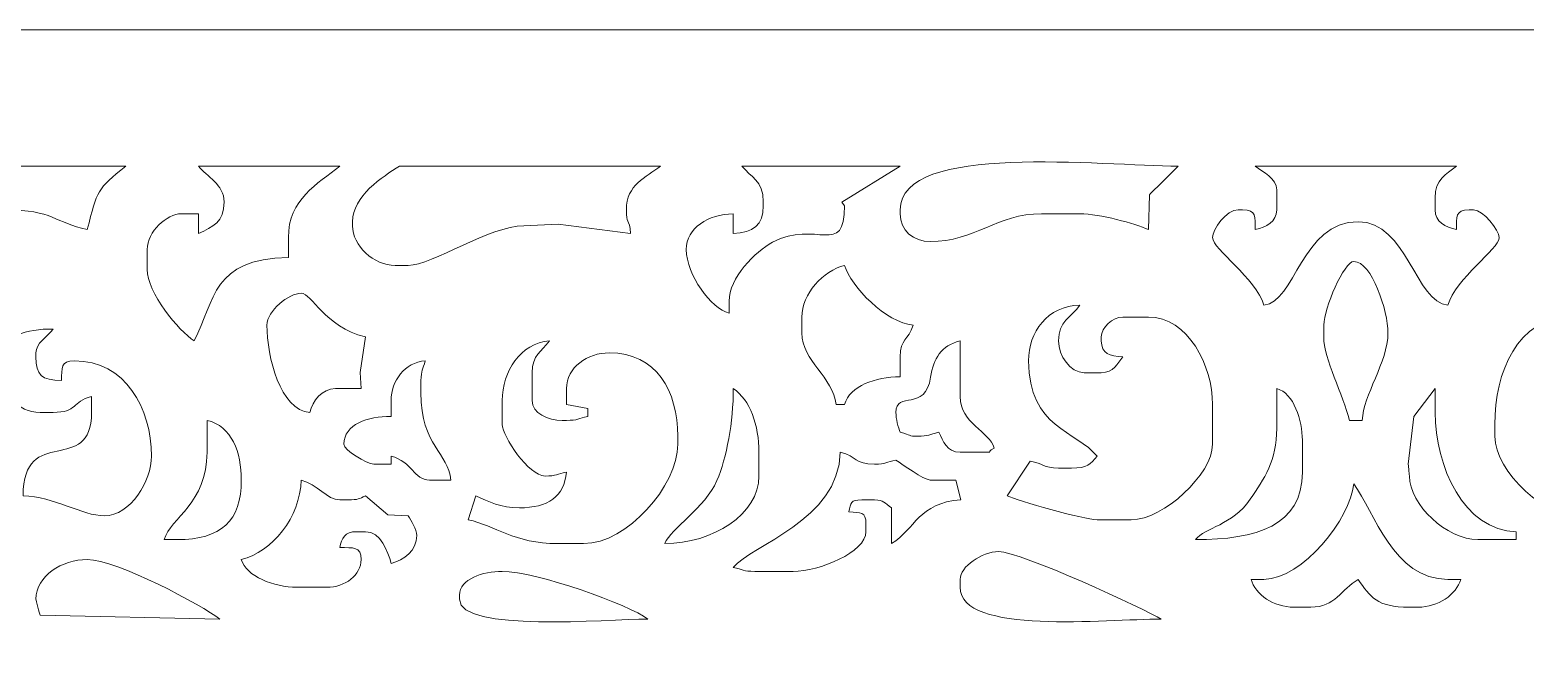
# Model space of a CAD drawing. Header units: millimetres. Extents: x -350 to -130, y -110 to 238.
# Drawn here: x -303.5 to -225.7, y 16.8 to 49 of the extents above; entities that cross this region are included whole.
import ezdxf

# ---------------------------------------------------------------- set-up
doc = ezdxf.new("R2010")
doc.units = ezdxf.units.MM
doc.header["$MEASUREMENT"] = 0
doc.layers.add('layer 1', color=7, linetype='Continuous')

msp = doc.modelspace()

# ---------------------------------------------------------------- linework, layer by layer
at = {"layer": 'layer 1', "color": 250, "lineweight": 9}
msp.add_open_spline([(-341.75, 49), (-341.75, 49), (-138.25, 49), (-138.25, 49), (-138.25, 49), (-133.7125, 49), (-130, 45.4225), (-130, 41.05), (-130, 41.05), (-130, 41.05), (-130, -102.05), (-130, -102.05), (-130, -102.05), (-130, -106.4225), (-133.7125, -110), (-138.25, -110), (-138.25, -110), (-138.25, -110), (-341.75, -110), (-341.75, -110), (-341.75, -110), (-346.2875, -110), (-350, -106.4225), (-350, -102.05), (-350, -102.05), (-350, -102.05), (-350, 41.05), (-350, 41.05), (-350, 41.05), (-350, 45.4225), (-346.2875, 49), (-341.75, 49)], degree=3, knots=[0, 0, 0, 0, 0.1111111, 0.1111111, 0.1111111, 0.1111111, 0.2222222, 0.2222222, 0.2222222, 0.2222222, 0.3333333, 0.3333333, 0.3333333, 0.3333333, 0.4444444, 0.4444444, 0.4444444, 0.4444445, 0.5555556, 0.5555556, 0.5555556, 0.5555556, 0.6666667, 0.6666667, 0.6666667, 0.6666667, 0.7777778, 0.7777778, 0.7777778, 0.7777778, 1, 1, 1, 1], dxfattribs=at)
at = {"layer": 'layer 1', "lineweight": 9}
for points, knots in [([(-316.9985, 35.5099), (-318.4155, 35.5099), (-320.338, 37.2949), (-320.338, 38.6104), (-320.338, 38.6104), (-320.338, 38.6104), (-320.338, 39.2305), (-320.338, 39.2305), (-320.338, 39.2305), (-320.338, 43.199), (-315.2298, 41.9177), (-310.7648, 41.9177), (-310.7648, 41.9177), (-306.6832, 41.9177), (-302.6016, 41.9177), (-298.52, 41.9177), (-298.52, 41.9177), (-300.0141, 40.712), (-300.0071, 40.6689), (-300.5237, 38.6104), (-300.5237, 38.6104), (-302.1807, 38.9689), (-302.3336, 39.644), (-304.7537, 39.644), (-304.7537, 39.644), (-304.7537, 39.644), (-305.8668, 39.644), (-305.8668, 39.644), (-305.8668, 39.644), (-309.7693, 39.644), (-313.93, 35.5099), (-315.8854, 35.5099), (-315.8854, 35.5099), (-315.8854, 35.5099), (-316.9985, 35.5099), (-316.9985, 35.5099)], [0, 0, 0, 0, 0.19999999, 0.2, 0.2, 0.2, 0.29999999, 0.3, 0.3, 0.3, 0.39999999, 0.4, 0.4, 0.4, 0.49999999, 0.5, 0.5, 0.5, 0.59999999, 0.6, 0.6, 0.6, 0.69999999, 0.7, 0.7, 0.7, 0.79999999, 0.8, 0.8, 0.8, 0.89999999, 0.9, 0.9, 0.9, 1, 1, 1, 1]), ([(-256.6649, 37.9903), (-254.3415, 37.9903), (-253.1746, 39.4373), (-250.8764, 39.4373), (-250.8764, 39.4373), (-250.8764, 39.4373), (-248.8727, 39.4373), (-248.8727, 39.4373), (-248.8727, 39.4373), (-247.8331, 39.4373), (-246.0095, 38.9218), (-245.3106, 38.6104), (-245.3106, 38.6104), (-245.3106, 38.6104), (-245.2577, 40.4251), (-245.2577, 40.4251), (-245.2577, 40.4251), (-245.2577, 40.4251), (-243.7521, 41.9177), (-243.7521, 41.9177), (-243.7521, 41.9177), (-247.7106, 41.9177), (-258.2233, 43.1732), (-258.2233, 39.644), (-258.2233, 39.644), (-258.2233, 39.644), (-258.2233, 39.4373), (-258.2233, 39.4373), (-258.2233, 39.4373), (-258.2233, 38.5582), (-257.5316, 37.9903), (-256.6649, 37.9903)], [0, 0, 0, 0, 0.1111111, 0.1111111, 0.1111111, 0.1111111, 0.2222222, 0.2222222, 0.2222222, 0.2222222, 0.3333333, 0.3333333, 0.3333333, 0.3333333, 0.4444444, 0.4444444, 0.4444444, 0.4444445, 0.5555556, 0.5555556, 0.5555556, 0.5555556, 0.6666667, 0.6666667, 0.6666667, 0.6666667, 0.7777778, 0.7777778, 0.7777778, 0.7777778, 1, 1, 1, 1]), ([(-294.9578, 32.8227), (-293.8455, 34.9751), (-294.055, 37.0809), (-290.0599, 37.1635), (-290.0599, 37.1635), (-290.0599, 37.1635), (-290.0599, 38.197), (-290.0599, 38.197), (-290.0599, 38.197), (-290.0599, 40.1906), (-288.5458, 40.9835), (-287.3883, 41.9177), (-287.3883, 41.9177), (-287.3883, 41.9177), (-294.7352, 41.9177), (-294.7352, 41.9177), (-294.7352, 41.9177), (-294.3068, 41.3748), (-293.3994, 40.9561), (-293.3994, 40.0573), (-293.3994, 40.0573), (-293.3994, 38.9893), (-293.9892, 38.7702), (-294.7352, 38.4037), (-294.7352, 38.4037), (-294.7352, 38.4037), (-294.7352, 39.4373), (-294.7352, 39.4373), (-294.7352, 39.4373), (-294.7352, 39.4373), (-295.6258, 39.4373), (-295.6258, 39.4373), (-295.6258, 39.4373), (-296.3749, 39.4373), (-297.4068, 38.5114), (-297.4068, 37.5769), (-297.4068, 37.5769), (-297.4068, 37.5769), (-297.4068, 36.5434), (-297.4068, 36.5434), (-297.4068, 36.5434), (-297.4068, 35.357), (-295.7751, 33.3308), (-294.9578, 32.8227)], [0, 0, 0, 0, 0.0833333, 0.0833333, 0.0833333, 0.0833333, 0.1666667, 0.1666667, 0.1666667, 0.1666667, 0.25, 0.25, 0.25, 0.25, 0.3333333, 0.3333333, 0.3333333, 0.3333333, 0.4166667, 0.4166667, 0.4166667, 0.4166667, 0.5, 0.5, 0.5, 0.5, 0.5833333, 0.5833333, 0.5833333, 0.5833333, 0.6666667, 0.6666667, 0.6666667, 0.6666667, 0.75, 0.75, 0.75, 0.75, 0.8333333, 0.8333333, 0.8333333, 0.8333333, 1, 1, 1, 1]), ([(-284.4941, 36.7501), (-284.4941, 36.7501), (-283.8261, 36.7501), (-283.8261, 36.7501), (-283.8261, 36.7501), (-282.5839, 36.7501), (-279.5462, 38.8171), (-277.815, 38.8171), (-277.815, 38.8171), (-277.815, 38.8171), (-276.0234, 38.8966), (-276.0234, 38.8966), (-276.0234, 38.8966), (-276.0234, 38.8966), (-272.2492, 38.4037), (-272.2492, 38.4037), (-272.2492, 38.4037), (-272.3253, 39.2531), (-272.4719, 38.8654), (-272.4719, 39.644), (-272.4719, 39.644), (-272.4719, 40.9725), (-271.454, 41.3018), (-270.6908, 41.9177), (-270.6908, 41.9177), (-270.6908, 41.9177), (-284.2714, 41.9177), (-284.2714, 41.9177), (-284.2714, 41.9177), (-285.1613, 41.3644), (-286.7204, 40.3503), (-286.7204, 39.0238), (-286.7204, 39.0238), (-286.7204, 39.0238), (-286.7204, 38.8171), (-286.7204, 38.8171), (-286.7204, 38.8171), (-286.7204, 37.7779), (-285.6134, 36.7501), (-284.4941, 36.7501)], [0, 0, 0, 0, 0.0909091, 0.0909091, 0.0909091, 0.0909091, 0.1818182, 0.1818182, 0.1818182, 0.1818182, 0.2727273, 0.2727273, 0.2727273, 0.2727273, 0.3636364, 0.3636364, 0.3636364, 0.3636364, 0.4545455, 0.4545455, 0.4545455, 0.4545455, 0.5454545, 0.5454545, 0.5454545, 0.5454546, 0.6363636, 0.6363636, 0.6363636, 0.6363636, 0.7272727, 0.7272727, 0.7272727, 0.7272727, 0.8181818, 0.8181818, 0.8181818, 0.8181818, 1, 1, 1, 1]), ([(-267.1287, 34.2696), (-267.1287, 34.2696), (-267.1287, 34.8898), (-267.1287, 34.8898), (-267.1287, 34.8898), (-267.1287, 36.0915), (-265.762, 37.4818), (-264.8682, 37.9587), (-264.8682, 37.9587), (-262.6037, 39.1667), (-261.1176, 37.1228), (-261.1176, 39.8506), (-261.1176, 39.8506), (-261.1176, 39.8506), (-261.2608, 40.0405), (-261.2608, 40.0405), (-261.2608, 40.0405), (-261.2608, 40.0405), (-258.2233, 41.9177), (-258.2233, 41.9177), (-258.2233, 41.9177), (-258.2233, 41.9177), (-266.4608, 41.9177), (-266.4608, 41.9177), (-266.4608, 41.9177), (-266.002, 41.3364), (-265.3476, 41.1826), (-265.3476, 40.0573), (-265.3476, 40.0573), (-265.3476, 40.0573), (-265.3476, 39.8506), (-265.3476, 39.8506), (-265.3476, 39.8506), (-265.3476, 38.8257), (-265.8699, 38.4838), (-266.906, 38.4037), (-266.906, 38.4037), (-266.906, 38.4037), (-266.906, 39.4373), (-266.906, 39.4373), (-266.906, 39.4373), (-268.2155, 39.4102), (-269.355, 38.69), (-269.355, 37.5769), (-269.355, 37.5769), (-269.355, 36.2653), (-268.0453, 34.4969), (-267.1287, 34.2696)], [0, 0, 0, 0, 0.0769231, 0.0769231, 0.0769231, 0.0769231, 0.1538462, 0.1538462, 0.1538462, 0.1538462, 0.2307692, 0.2307692, 0.2307692, 0.2307692, 0.3076923, 0.3076923, 0.3076923, 0.3076923, 0.3846154, 0.3846154, 0.3846154, 0.3846154, 0.4615385, 0.4615385, 0.4615385, 0.4615385, 0.5384615, 0.5384615, 0.5384615, 0.5384615, 0.6153846, 0.6153846, 0.6153846, 0.6153846, 0.6923077, 0.6923077, 0.6923077, 0.6923077, 0.7692308, 0.7692308, 0.7692308, 0.7692308, 0.8461538, 0.8461538, 0.8461538, 0.8461539, 1, 1, 1, 1]), ([(-239.7447, 38.6104), (-239.762, 39.2728), (-239.6712, 39.644), (-240.4127, 39.644), (-240.4127, 39.644), (-240.4127, 39.644), (-240.6353, 39.644), (-240.6353, 39.644), (-240.6353, 39.644), (-241.2498, 39.644), (-241.9711, 38.6192), (-241.9711, 38.197), (-241.9711, 38.197), (-241.9711, 37.5939), (-239.7024, 36.0839), (-239.2995, 34.6831), (-239.2995, 34.6831), (-237.6854, 34.8077), (-237.3246, 39.0238), (-234.4016, 39.0238), (-234.4016, 39.0238), (-231.8478, 39.0238), (-231.398, 34.8122), (-229.7262, 34.6831), (-229.7262, 34.6831), (-229.3234, 36.0839), (-227.0547, 37.5939), (-227.0547, 38.197), (-227.0547, 38.197), (-227.0547, 38.5904), (-227.8974, 39.644), (-228.3905, 39.644), (-228.3905, 39.644), (-228.3905, 39.644), (-228.6131, 39.644), (-228.6131, 39.644), (-228.6131, 39.644), (-229.3535, 39.644), (-229.2651, 39.2728), (-229.281, 38.6104), (-229.281, 38.6104), (-229.845, 38.7503), (-230.3942, 39.0098), (-230.3942, 39.644), (-230.3942, 39.644), (-230.3942, 39.644), (-230.3942, 40.2641), (-230.3942, 40.2641), (-230.3942, 40.2641), (-230.3942, 41.236), (-229.8303, 41.4744), (-229.281, 41.9177), (-229.281, 41.9177), (-229.281, 41.9177), (-239.7447, 41.9177), (-239.7447, 41.9177), (-239.7447, 41.9177), (-239.3594, 41.6067), (-238.6316, 41.2676), (-238.6316, 40.6774), (-238.6316, 40.6774), (-238.6316, 40.6774), (-238.6316, 39.644), (-238.6316, 39.644), (-238.6316, 39.644), (-238.6316, 39.0098), (-239.1808, 38.7503), (-239.7447, 38.6104)], [0, 0, 0, 0, 0.0555556, 0.0555556, 0.0555556, 0.0555556, 0.1111111, 0.1111111, 0.1111111, 0.1111111, 0.1666667, 0.1666667, 0.1666667, 0.1666667, 0.2222222, 0.2222222, 0.2222222, 0.2222222, 0.2777778, 0.2777778, 0.2777778, 0.2777778, 0.3333333, 0.3333333, 0.3333333, 0.3333333, 0.3888889, 0.3888889, 0.3888889, 0.3888889, 0.4444444, 0.4444444, 0.4444444, 0.4444445, 0.5, 0.5, 0.5, 0.5, 0.5555556, 0.5555556, 0.5555556, 0.5555556, 0.6111111, 0.6111111, 0.6111111, 0.6111111, 0.6666667, 0.6666667, 0.6666667, 0.6666667, 0.7222222, 0.7222222, 0.7222222, 0.7222222, 0.7777778, 0.7777778, 0.7777778, 0.7777778, 0.8333333, 0.8333333, 0.8333333, 0.8333333, 0.8888889, 0.8888889, 0.8888889, 0.8888889, 1, 1, 1, 1]), ([(-261.5629, 29.5154), (-261.5629, 29.5154), (-261.1176, 29.5154), (-261.1176, 29.5154), (-261.1176, 29.5154), (-260.8331, 30.5045), (-259.5191, 30.9356), (-258.2233, 30.9624), (-258.2233, 30.9624), (-258.2233, 30.9624), (-258.2233, 31.9959), (-258.2233, 31.9959), (-258.2233, 31.9959), (-258.2233, 32.9727), (-257.7934, 32.822), (-257.5555, 33.6495), (-257.5555, 33.6495), (-258.9379, 33.7564), (-260.8048, 35.6626), (-261.1176, 36.7501), (-261.1176, 36.7501), (-262.2266, 36.4751), (-263.3439, 35.2698), (-263.3439, 34.063), (-263.3439, 34.063), (-263.3439, 34.063), (-263.3439, 33.2361), (-263.3439, 33.2361), (-263.3439, 33.2361), (-263.3439, 31.7916), (-261.6905, 30.9404), (-261.5629, 29.5154)], [0, 0, 0, 0, 0.1111111, 0.1111111, 0.1111111, 0.1111111, 0.2222222, 0.2222222, 0.2222222, 0.2222222, 0.3333333, 0.3333333, 0.3333333, 0.3333333, 0.4444444, 0.4444444, 0.4444444, 0.4444445, 0.5555556, 0.5555556, 0.5555556, 0.5555556, 0.6666667, 0.6666667, 0.6666667, 0.6666667, 0.7777778, 0.7777778, 0.7777778, 0.7777778, 1, 1, 1, 1]), ([(-234.1789, 28.6886), (-234.1475, 29.9991), (-232.8431, 31.7234), (-232.8431, 33.2361), (-232.8431, 33.2361), (-232.8431, 34.3781), (-233.6779, 36.9568), (-234.6242, 36.9568), (-234.6242, 36.9568), (-235.1162, 36.9568), (-236.1826, 34.5067), (-236.1826, 33.6495), (-236.1826, 33.6495), (-236.1826, 33.6495), (-236.1826, 33.0294), (-236.1826, 33.0294), (-236.1826, 33.0294), (-236.1826, 31.9272), (-235.1723, 29.9856), (-234.8468, 28.6886), (-234.8468, 28.6886), (-234.8468, 28.6886), (-234.1789, 28.6886), (-234.1789, 28.6886)], [0, 0, 0, 0, 0.1428571, 0.1428571, 0.1428571, 0.1428572, 0.2857143, 0.2857143, 0.2857143, 0.2857143, 0.4285714, 0.4285714, 0.4285714, 0.4285714, 0.5714286, 0.5714286, 0.5714286, 0.5714286, 0.7142857, 0.7142857, 0.7142857, 0.7142857, 1, 1, 1, 1]), ([(-288.9467, 29.1021), (-290.4772, 29.2203), (-291.1731, 31.9877), (-291.1731, 33.6495), (-291.1731, 33.6495), (-291.1731, 34.3814), (-290.0283, 35.3032), (-289.392, 35.3032), (-289.392, 35.3032), (-288.8336, 35.3032), (-288.1956, 33.5607), (-286.0525, 33.0294), (-286.0525, 33.0294), (-286.0525, 33.0294), (-286.3245, 31.176), (-286.3245, 31.176), (-286.3245, 31.176), (-286.3245, 31.176), (-286.2751, 30.3423), (-286.2751, 30.3423), (-286.2751, 30.3423), (-286.2751, 30.3423), (-287.611, 30.3423), (-287.611, 30.3423), (-287.611, 30.3423), (-288.3276, 30.3423), (-288.7927, 29.7161), (-288.9467, 29.1021)], [0, 0, 0, 0, 0.25, 0.25, 0.25, 0.25, 0.375, 0.375, 0.375, 0.375, 0.5, 0.5, 0.5, 0.5, 0.625, 0.625, 0.625, 0.625, 0.75, 0.75, 0.75, 0.75, 0.875, 0.875, 0.875, 0.875, 1, 1, 1, 1]), ([(-247.9822, 23.5211), (-247.9822, 23.5211), (-246.2011, 23.5211), (-246.2011, 23.5211), (-246.2011, 23.5211), (-244.5201, 23.5211), (-241.9711, 25.8876), (-241.9711, 27.4484), (-241.9711, 27.4484), (-241.9711, 27.4484), (-241.9711, 29.5154), (-241.9711, 29.5154), (-241.9711, 29.5154), (-241.9711, 31.5433), (-243.2391, 34.063), (-245.3106, 34.063), (-245.3106, 34.063), (-245.3106, 34.063), (-246.6464, 34.063), (-246.6464, 34.063), (-246.6464, 34.063), (-247.1656, 34.063), (-247.7595, 33.5114), (-247.7595, 33.0294), (-247.7595, 33.0294), (-247.7595, 33.0294), (-247.7595, 32.8227), (-247.7595, 32.8227), (-247.7595, 32.8227), (-247.7595, 32.1445), (-247.3105, 32.0472), (-246.6464, 31.9959), (-246.6464, 31.9959), (-246.9006, 31.6434), (-247.1308, 31.1691), (-247.7595, 31.1691), (-247.7595, 31.1691), (-247.7595, 31.1691), (-248.6501, 31.1691), (-248.6501, 31.1691), (-248.6501, 31.1691), (-249.3715, 31.1691), (-249.9859, 32.0673), (-249.9859, 32.8227), (-249.9859, 32.8227), (-249.9859, 33.8605), (-249.3494, 34.0221), (-248.8727, 34.6831), (-248.8727, 34.6831), (-250.5683, 34.648), (-251.5444, 33.2695), (-251.5444, 31.7892), (-251.5444, 31.7892), (-251.5444, 28.2855), (-249.0186, 28.1417), (-247.9822, 26.8283), (-247.9822, 26.8283), (-248.3124, 26.4099), (-248.4933, 26.2082), (-249.318, 26.2082), (-249.318, 26.2082), (-249.318, 26.2082), (-249.9859, 26.2082), (-249.9859, 26.2082), (-249.9859, 26.2082), (-250.7947, 26.2082), (-250.7668, 26.4534), (-251.4552, 26.5725), (-251.4552, 26.5725), (-251.4552, 26.5725), (-252.6575, 24.7613), (-252.6575, 24.7613), (-252.6575, 24.7613), (-252.1309, 24.5267), (-248.667, 23.5211), (-247.9822, 23.5211)], [0, 0, 0, 0, 0.05, 0.05, 0.05, 0.05, 0.1, 0.1, 0.1, 0.1, 0.15, 0.15, 0.15, 0.15, 0.2, 0.2, 0.2, 0.2, 0.25, 0.25, 0.25, 0.25, 0.3, 0.3, 0.3, 0.3, 0.35, 0.35, 0.35, 0.35, 0.4, 0.4, 0.4, 0.4, 0.45, 0.45, 0.45, 0.45, 0.5, 0.5, 0.5, 0.5, 0.55, 0.55, 0.55, 0.55, 0.6, 0.6, 0.6, 0.6, 0.65, 0.65, 0.65, 0.65, 0.7, 0.7, 0.7, 0.7, 0.75, 0.75, 0.75, 0.75, 0.8, 0.8, 0.8, 0.8, 0.85, 0.85, 0.85, 0.85, 0.9, 0.9, 0.9, 0.9, 1, 1, 1, 1]), ([(-221.2662, 31.1691), (-221.895, 31.1691), (-222.1251, 31.6434), (-222.3794, 31.9959), (-222.3794, 31.9959), (-221.7153, 32.0472), (-221.2662, 32.1445), (-221.2662, 32.8227), (-221.2662, 32.8227), (-221.2662, 32.8227), (-221.2662, 33.0294), (-221.2662, 33.0294), (-221.2662, 33.0294), (-221.2662, 33.6976), (-222.0744, 34.063), (-222.8246, 34.063), (-222.8246, 34.063), (-222.8246, 34.063), (-223.2699, 34.063), (-223.2699, 34.063), (-223.2699, 34.063), (-226.1448, 34.063), (-227.2773, 31.1654), (-227.2773, 28.482), (-227.2773, 28.482), (-227.2773, 28.482), (-227.2773, 27.8618), (-227.2773, 27.8618), (-227.2773, 27.8618), (-227.2773, 26.0356), (-224.6478, 23.5211), (-222.3794, 23.5211), (-222.3794, 23.5211), (-222.3794, 23.5211), (-221.2662, 23.5211), (-221.2662, 23.5211), (-221.2662, 23.5211), (-219.1486, 23.5211), (-218.2657, 24.5546), (-216.3683, 24.5546), (-216.3683, 24.5546), (-216.3683, 24.5546), (-217.5459, 26.5883), (-217.5459, 26.5883), (-217.5459, 26.5883), (-218.2783, 26.4493), (-218.5275, 26.2082), (-219.4852, 26.2082), (-219.4852, 26.2082), (-219.4852, 26.2082), (-219.7077, 26.2082), (-219.7077, 26.2082), (-219.7077, 26.2082), (-220.5325, 26.2082), (-220.7134, 26.4099), (-221.0436, 26.8283), (-221.0436, 26.8283), (-220.1775, 27.9257), (-217.4815, 28.5805), (-217.4815, 31.3758), (-217.4815, 31.3758), (-217.4815, 31.3758), (-217.4815, 31.5825), (-217.4815, 31.5825), (-217.4815, 31.5825), (-217.4815, 33.2203), (-218.3576, 34.6459), (-220.153, 34.6831), (-220.153, 34.6831), (-219.7967, 34.1889), (-219.0399, 33.7622), (-219.0399, 33.2361), (-219.0399, 33.2361), (-219.0399, 33.2361), (-219.0399, 32.8227), (-219.0399, 32.8227), (-219.0399, 32.8227), (-219.0399, 31.8229), (-219.744, 31.1691), (-220.8209, 31.1691), (-220.8209, 31.1691), (-220.8209, 31.1691), (-221.2662, 31.1691), (-221.2662, 31.1691)], [0, 0, 0, 0, 0.0454545, 0.0454545, 0.0454545, 0.0454546, 0.0909091, 0.0909091, 0.0909091, 0.0909091, 0.1363636, 0.1363636, 0.1363636, 0.1363636, 0.1818182, 0.1818182, 0.1818182, 0.1818182, 0.2272727, 0.2272727, 0.2272727, 0.2272727, 0.2727273, 0.2727273, 0.2727273, 0.2727273, 0.3181818, 0.3181818, 0.3181818, 0.3181818, 0.3636364, 0.3636364, 0.3636364, 0.3636364, 0.4090909, 0.4090909, 0.4090909, 0.4090909, 0.4545455, 0.4545455, 0.4545455, 0.4545455, 0.5, 0.5, 0.5, 0.5, 0.5454545, 0.5454545, 0.5454545, 0.5454546, 0.5909091, 0.5909091, 0.5909091, 0.5909091, 0.6363636, 0.6363636, 0.6363636, 0.6363636, 0.6818182, 0.6818182, 0.6818182, 0.6818182, 0.7272727, 0.7272727, 0.7272727, 0.7272727, 0.7727273, 0.7727273, 0.7727273, 0.7727273, 0.8181818, 0.8181818, 0.8181818, 0.8181818, 0.8636364, 0.8636364, 0.8636364, 0.8636364, 0.9090909, 0.9090909, 0.9090909, 0.9090909, 1, 1, 1, 1]), ([(-302.9726, 29.1021), (-302.9726, 29.1021), (-302.3047, 29.1021), (-302.3047, 29.1021), (-302.3047, 29.1021), (-301.0266, 29.1021), (-301.3377, 29.6719), (-300.301, 29.9289), (-300.301, 29.9289), (-300.301, 29.9289), (-300.301, 29.1021), (-300.301, 29.1021), (-300.301, 29.1021), (-300.301, 25.7516), (-303.8631, 28.5455), (-303.8631, 24.7613), (-303.8631, 24.7613), (-302.2483, 24.7279), (-300.7872, 23.7278), (-299.6332, 23.7278), (-299.6332, 23.7278), (-298.2594, 23.7278), (-297.1842, 25.5623), (-297.1842, 26.8283), (-297.1842, 26.8283), (-297.1842, 29.3231), (-298.5542, 31.7892), (-301.1916, 31.7892), (-301.1916, 31.7892), (-301.932, 31.7892), (-301.8436, 31.4181), (-301.8594, 30.7557), (-301.8594, 30.7557), (-302.9062, 30.7774), (-303.1953, 31.0508), (-303.1953, 31.9959), (-303.1953, 31.9959), (-303.1953, 31.9959), (-303.1953, 32.2026), (-303.1953, 32.2026), (-303.1953, 32.2026), (-303.1953, 32.7166), (-302.6386, 32.9799), (-302.3047, 33.4428), (-302.3047, 33.4428), (-303.6828, 33.4428), (-304.9763, 33.1008), (-304.9763, 31.9959), (-304.9763, 31.9959), (-304.9763, 31.9959), (-304.9763, 31.1691), (-304.9763, 31.1691), (-304.9763, 31.1691), (-304.9763, 30.1243), (-304.1731, 29.1021), (-302.9726, 29.1021)], [0, 0, 0, 0, 0.0666667, 0.0666667, 0.0666667, 0.0666667, 0.1333333, 0.1333333, 0.1333333, 0.1333333, 0.2, 0.2, 0.2, 0.2, 0.2666667, 0.2666667, 0.2666667, 0.2666667, 0.3333333, 0.3333333, 0.3333333, 0.3333333, 0.4, 0.4, 0.4, 0.4, 0.4666667, 0.4666667, 0.4666667, 0.4666667, 0.5333333, 0.5333333, 0.5333333, 0.5333333, 0.6, 0.6, 0.6, 0.6, 0.6666667, 0.6666667, 0.6666667, 0.6666667, 0.7333333, 0.7333333, 0.7333333, 0.7333333, 0.8, 0.8, 0.8, 0.8, 0.8666667, 0.8666667, 0.8666667, 0.8666667, 1, 1, 1, 1]), ([(-276.034, 22.2808), (-276.034, 22.2808), (-274.6982, 22.2808), (-274.6982, 22.2808), (-274.6982, 22.2808), (-272.4298, 22.2808), (-269.8002, 25.2783), (-269.8002, 27.4484), (-269.8002, 27.4484), (-269.8002, 27.4484), (-269.8002, 27.8618), (-269.8002, 27.8618), (-269.8002, 27.8618), (-269.8002, 30.218), (-270.9054, 32.2026), (-273.3624, 32.2026), (-273.3624, 32.2026), (-274.4877, 32.2026), (-275.5888, 31.4569), (-275.5888, 30.3423), (-275.5888, 30.3423), (-275.5888, 30.3423), (-275.5867, 29.5229), (-275.5867, 29.5229), (-275.5867, 29.5229), (-275.5867, 29.5229), (-274.4756, 29.3088), (-274.4756, 29.3088), (-274.4756, 29.3088), (-274.4756, 29.3088), (-274.4756, 28.8953), (-274.4756, 28.8953), (-274.4756, 28.8953), (-274.9749, 28.7874), (-274.9875, 28.6886), (-275.5888, 28.6886), (-275.5888, 28.6886), (-275.5888, 28.6886), (-275.8113, 28.6886), (-275.8113, 28.6886), (-275.8113, 28.6886), (-276.5616, 28.6886), (-277.3698, 29.054), (-277.3698, 29.7222), (-277.3698, 29.7222), (-277.3698, 29.7222), (-277.3698, 31.1691), (-277.3698, 31.1691), (-277.3698, 31.1691), (-277.3698, 32.1083), (-276.8943, 32.2473), (-276.4793, 32.8227), (-276.4793, 32.8227), (-277.9808, 32.7067), (-278.9282, 31.2343), (-278.9282, 29.7222), (-278.9282, 29.7222), (-278.9282, 29.7222), (-278.9282, 28.482), (-278.9282, 28.482), (-278.9282, 28.482), (-278.9282, 27.8612), (-277.5491, 25.7948), (-276.7019, 25.7948), (-276.7019, 25.7948), (-276.1006, 25.7948), (-276.0881, 25.8935), (-275.5888, 26.0015), (-275.5888, 26.0015), (-275.704, 24.7157), (-276.5476, 24.1412), (-278.0377, 24.1412), (-278.0377, 24.1412), (-279.02, 24.1412), (-279.6237, 24.4467), (-280.2979, 24.7731), (-280.2979, 24.7731), (-280.2979, 24.7731), (-280.7093, 23.5211), (-280.7093, 23.5211), (-280.7093, 23.5211), (-279.2999, 23.2162), (-278.308, 22.2808), (-276.034, 22.2808)], [0, 0, 0, 0, 0.0454545, 0.0454545, 0.0454545, 0.0454546, 0.0909091, 0.0909091, 0.0909091, 0.0909091, 0.1363636, 0.1363636, 0.1363636, 0.1363636, 0.1818182, 0.1818182, 0.1818182, 0.1818182, 0.2272727, 0.2272727, 0.2272727, 0.2272727, 0.2727273, 0.2727273, 0.2727273, 0.2727273, 0.3181818, 0.3181818, 0.3181818, 0.3181818, 0.3636364, 0.3636364, 0.3636364, 0.3636364, 0.4090909, 0.4090909, 0.4090909, 0.4090909, 0.4545455, 0.4545455, 0.4545455, 0.4545455, 0.5, 0.5, 0.5, 0.5, 0.5454545, 0.5454545, 0.5454545, 0.5454546, 0.5909091, 0.5909091, 0.5909091, 0.5909091, 0.6363636, 0.6363636, 0.6363636, 0.6363636, 0.6818182, 0.6818182, 0.6818182, 0.6818182, 0.7272727, 0.7272727, 0.7272727, 0.7272727, 0.7727273, 0.7727273, 0.7727273, 0.7727273, 0.8181818, 0.8181818, 0.8181818, 0.8181818, 0.8636364, 0.8636364, 0.8636364, 0.8636364, 0.9090909, 0.9090909, 0.9090909, 0.9090909, 1, 1, 1, 1]), ([(-258.2233, 28.0685), (-257.6263, 27.9358), (-257.8037, 27.8618), (-257.3328, 27.8618), (-257.3328, 27.8618), (-256.7315, 27.8618), (-256.719, 27.9605), (-256.2196, 28.0685), (-256.2196, 28.0685), (-255.9649, 27.6216), (-255.8317, 27.035), (-255.1065, 27.035), (-255.1065, 27.035), (-255.1065, 27.035), (-253.9933, 27.035), (-253.9933, 27.035), (-253.9933, 27.035), (-253.1421, 27.035), (-253.9123, 26.9716), (-253.3254, 27.2417), (-253.3254, 27.2417), (-253.5768, 28.1157), (-255.1065, 28.5291), (-255.1065, 29.9289), (-255.1065, 29.9289), (-255.1065, 29.9289), (-255.1065, 32.8227), (-255.1065, 32.8227), (-255.1065, 32.8227), (-256.0942, 32.5779), (-256.4919, 31.9152), (-256.6381, 30.9376), (-256.6381, 30.9376), (-256.912, 29.1065), (-258.446, 30.2534), (-258.446, 29.1021), (-258.446, 29.1021), (-258.446, 28.7764), (-258.328, 28.3188), (-258.2233, 28.0685)], [0, 0, 0, 0, 0.0909091, 0.0909091, 0.0909091, 0.0909091, 0.1818182, 0.1818182, 0.1818182, 0.1818182, 0.2727273, 0.2727273, 0.2727273, 0.2727273, 0.3636364, 0.3636364, 0.3636364, 0.3636364, 0.4545455, 0.4545455, 0.4545455, 0.4545455, 0.5454545, 0.5454545, 0.5454545, 0.5454546, 0.6363636, 0.6363636, 0.6363636, 0.6363636, 0.7272727, 0.7272727, 0.7272727, 0.7272727, 0.8181818, 0.8181818, 0.8181818, 0.8181818, 1, 1, 1, 1]), ([(-285.6073, 26.4149), (-285.6073, 26.4149), (-284.7167, 26.4149), (-284.7167, 26.4149), (-284.7167, 26.4149), (-284.7167, 26.4149), (-284.7167, 26.8283), (-284.7167, 26.8283), (-284.7167, 26.8283), (-283.5835, 26.5474), (-283.5614, 25.5881), (-282.713, 25.5881), (-282.713, 25.5881), (-282.713, 25.5881), (-281.5999, 25.5881), (-281.5999, 25.5881), (-281.5999, 25.5881), (-281.7277, 27.0148), (-283.1583, 27.3245), (-283.1583, 30.1356), (-283.1583, 30.1356), (-283.1583, 30.1356), (-283.1583, 30.7557), (-283.1583, 30.7557), (-283.1583, 30.7557), (-283.1583, 31.314), (-283.052, 31.3256), (-282.9356, 31.7892), (-282.9356, 31.7892), (-283.9958, 31.7073), (-284.7167, 30.7416), (-284.7167, 29.7222), (-284.7167, 29.7222), (-284.7167, 29.7222), (-284.7167, 28.8953), (-284.7167, 28.8953), (-284.7167, 28.8953), (-285.934, 28.8953), (-287.1657, 28.5039), (-287.1657, 27.4484), (-287.1657, 27.4484), (-287.1657, 27.1537), (-285.9961, 26.4149), (-285.6073, 26.4149)], [0, 0, 0, 0, 0.0833333, 0.0833333, 0.0833333, 0.0833333, 0.1666667, 0.1666667, 0.1666667, 0.1666667, 0.25, 0.25, 0.25, 0.25, 0.3333333, 0.3333333, 0.3333333, 0.3333333, 0.4166667, 0.4166667, 0.4166667, 0.4166667, 0.5, 0.5, 0.5, 0.5, 0.5833333, 0.5833333, 0.5833333, 0.5833333, 0.6666667, 0.6666667, 0.6666667, 0.6666667, 0.75, 0.75, 0.75, 0.75, 0.8333333, 0.8333333, 0.8333333, 0.8333333, 1, 1, 1, 1]), ([(-265.5703, 25.7948), (-265.5703, 25.7948), (-265.5703, 27.035), (-265.5703, 27.035), (-265.5703, 27.035), (-265.5703, 28.4294), (-266.0388, 29.7523), (-266.906, 30.3423), (-266.906, 30.3423), (-266.906, 28.5953), (-267.2518, 26.7643), (-267.7625, 25.5564), (-267.7625, 25.5564), (-268.3663, 24.1281), (-270.1544, 23.0857), (-270.4682, 22.2808), (-270.4682, 22.2808), (-267.9874, 22.2808), (-265.5703, 23.8097), (-265.5703, 25.7948)], [0, 0, 0, 0, 0.1666667, 0.1666667, 0.1666667, 0.1666667, 0.3333333, 0.3333333, 0.3333333, 0.3333333, 0.5, 0.5, 0.5, 0.5, 0.6666667, 0.6666667, 0.6666667, 0.6666667, 1, 1, 1, 1]), ([(-237.2958, 27.6552), (-237.2958, 28.677), (-237.7407, 30.1214), (-238.6316, 30.3423), (-238.6316, 30.3423), (-238.6316, 30.3423), (-238.6316, 28.2753), (-238.6316, 28.2753), (-238.6316, 28.2753), (-238.6316, 26.6083), (-239.2823, 25.6407), (-240.0065, 24.5909), (-240.0065, 24.5909), (-240.9544, 23.2167), (-242.3543, 23.1304), (-242.8616, 22.4875), (-242.8616, 22.4875), (-239.6948, 22.4875), (-237.2958, 23.195), (-237.2958, 26.0015), (-237.2958, 26.0015), (-237.2958, 26.0015), (-237.2958, 27.6552), (-237.2958, 27.6552)], [0, 0, 0, 0, 0.1428571, 0.1428571, 0.1428571, 0.1428572, 0.2857143, 0.2857143, 0.2857143, 0.2857143, 0.4285714, 0.4285714, 0.4285714, 0.4285714, 0.5714286, 0.5714286, 0.5714286, 0.5714286, 0.7142857, 0.7142857, 0.7142857, 0.7142857, 1, 1, 1, 1]), ([(-226.1641, 22.901), (-228.88, 22.9571), (-230.3942, 26.3156), (-230.3942, 29.1021), (-230.3942, 29.1021), (-230.3942, 29.1021), (-230.3942, 30.3423), (-230.3942, 30.3423), (-230.3942, 30.3423), (-230.3942, 30.3423), (-231.505, 28.8942), (-231.505, 28.8942), (-231.505, 28.8942), (-231.505, 28.8942), (-231.7867, 26.4209), (-231.7867, 26.4209), (-231.7867, 26.4209), (-231.7867, 26.4209), (-231.7299, 25.7948), (-231.7299, 25.7948), (-231.7299, 25.7948), (-231.7299, 24.3067), (-229.7706, 22.4875), (-228.1678, 22.4875), (-228.1678, 22.4875), (-228.1678, 22.4875), (-226.1641, 22.4875), (-226.1641, 22.4875), (-226.1641, 22.4875), (-226.1641, 22.4875), (-226.1641, 22.901), (-226.1641, 22.901)], [0, 0, 0, 0, 0.1111111, 0.1111111, 0.1111111, 0.1111111, 0.2222222, 0.2222222, 0.2222222, 0.2222222, 0.3333333, 0.3333333, 0.3333333, 0.3333333, 0.4444444, 0.4444444, 0.4444444, 0.4444445, 0.5555556, 0.5555556, 0.5555556, 0.5555556, 0.6666667, 0.6666667, 0.6666667, 0.6666667, 0.7777778, 0.7777778, 0.7777778, 0.7777778, 1, 1, 1, 1]), ([(-295.8483, 22.4875), (-293.5408, 22.4875), (-292.5089, 23.4778), (-292.5089, 25.5881), (-292.5089, 25.5881), (-292.5089, 27.0109), (-292.9987, 28.4094), (-294.2899, 28.6886), (-294.2899, 28.6886), (-294.2899, 28.6886), (-294.2899, 27.035), (-294.2899, 27.035), (-294.2899, 27.035), (-294.2899, 24.3681), (-296.1836, 23.6445), (-296.5163, 22.4875), (-296.5163, 22.4875), (-296.5163, 22.4875), (-295.8483, 22.4875), (-295.8483, 22.4875)], [0, 0, 0, 0, 0.1666667, 0.1666667, 0.1666667, 0.1666667, 0.3333333, 0.3333333, 0.3333333, 0.3333333, 0.5, 0.5, 0.5, 0.5, 0.6666667, 0.6666667, 0.6666667, 0.6666667, 1, 1, 1, 1]), ([(-265.7928, 20.8339), (-265.7928, 20.8339), (-263.7891, 20.8339), (-263.7891, 20.8339), (-263.7891, 20.8339), (-262.448, 20.8339), (-260.0044, 21.8268), (-260.0044, 22.901), (-260.0044, 22.901), (-260.0044, 22.901), (-260.0044, 23.3143), (-260.0044, 23.3143), (-260.0044, 23.3143), (-260.0044, 23.9393), (-260.2664, 23.8859), (-260.8949, 23.9345), (-260.8949, 23.9345), (-260.7625, 24.3951), (-260.8429, 24.5546), (-260.227, 24.5546), (-260.227, 24.5546), (-260.227, 24.5546), (-259.5592, 24.5546), (-259.5592, 24.5546), (-259.5592, 24.5546), (-259.06, 24.5546), (-259.0704, 24.391), (-258.6686, 24.1412), (-258.6686, 24.1412), (-258.6686, 24.1412), (-258.6686, 22.2808), (-258.6686, 22.2808), (-258.6686, 22.2808), (-257.4178, 23.0585), (-257.2945, 24.3855), (-255.061, 24.5651), (-255.061, 24.5651), (-255.061, 24.5651), (-255.3291, 25.5881), (-255.3291, 25.5881), (-255.3291, 25.5881), (-255.3291, 25.5881), (-256.6649, 25.5881), (-256.6649, 25.5881), (-256.6649, 25.5881), (-257.0127, 25.5881), (-258.0969, 26.4046), (-258.446, 26.6216), (-258.446, 26.6216), (-258.9453, 26.5136), (-258.9579, 26.4149), (-259.5592, 26.4149), (-259.5592, 26.4149), (-260.6112, 26.4149), (-260.4489, 26.8141), (-261.3402, 27.035), (-261.3402, 27.035), (-261.426, 23.4599), (-265.9669, 22.2307), (-266.906, 21.0406), (-266.906, 21.0406), (-266.4067, 20.9326), (-266.3941, 20.8339), (-265.7928, 20.8339)], [0, 0, 0, 0, 0.0588235, 0.0588235, 0.0588235, 0.0588235, 0.1176471, 0.1176471, 0.1176471, 0.1176471, 0.1764706, 0.1764706, 0.1764706, 0.1764706, 0.2352941, 0.2352941, 0.2352941, 0.2352941, 0.2941176, 0.2941176, 0.2941176, 0.2941177, 0.3529412, 0.3529412, 0.3529412, 0.3529412, 0.4117647, 0.4117647, 0.4117647, 0.4117647, 0.4705882, 0.4705882, 0.4705882, 0.4705882, 0.5294118, 0.5294118, 0.5294118, 0.5294118, 0.5882353, 0.5882353, 0.5882353, 0.5882353, 0.6470588, 0.6470588, 0.6470588, 0.6470588, 0.7058824, 0.7058824, 0.7058824, 0.7058824, 0.7647059, 0.7647059, 0.7647059, 0.7647059, 0.8235294, 0.8235294, 0.8235294, 0.8235294, 0.8823529, 0.8823529, 0.8823529, 0.882353, 1, 1, 1, 1]), ([(-289.6147, 20.0071), (-290.8242, 20.0071), (-292.2595, 20.5868), (-292.5089, 21.454), (-292.5089, 21.454), (-290.8978, 21.8534), (-289.4388, 23.6396), (-289.392, 25.5881), (-289.392, 25.5881), (-288.5551, 25.3806), (-288.0468, 24.5546), (-287.3883, 24.5546), (-287.3883, 24.5546), (-287.3883, 24.5546), (-286.943, 24.5546), (-286.943, 24.5546), (-286.943, 24.5546), (-286.4222, 24.5546), (-286.3671, 24.6165), (-286.0525, 24.7613), (-286.0525, 24.7613), (-286.0525, 24.7613), (-284.8888, 23.7748), (-284.8888, 23.7748), (-284.8888, 23.7748), (-284.8888, 23.7748), (-283.8261, 23.7278), (-283.8261, 23.7278), (-283.8261, 23.7278), (-283.6774, 23.4667), (-283.3809, 23.0443), (-283.3809, 22.6943), (-283.3809, 22.6943), (-283.3809, 21.9266), (-284.0268, 21.4184), (-284.7167, 21.2473), (-284.7167, 21.2473), (-284.873, 21.8701), (-285.2662, 22.901), (-286.0525, 22.901), (-286.0525, 22.901), (-286.0525, 22.901), (-286.4978, 22.901), (-286.4978, 22.901), (-286.4978, 22.901), (-287.1742, 22.901), (-287.2536, 22.5424), (-287.3883, 22.0742), (-287.3883, 22.0742), (-286.6749, 22.0594), (-286.2751, 22.1415), (-286.2751, 21.454), (-286.2751, 21.454), (-286.2751, 20.6443), (-287.1035, 20.0071), (-288.0562, 20.0071), (-288.0562, 20.0071), (-288.0562, 20.0071), (-289.6147, 20.0071), (-289.6147, 20.0071)], [0, 0, 0, 0, 0.125, 0.125, 0.125, 0.125, 0.1875, 0.1875, 0.1875, 0.1875, 0.25, 0.25, 0.25, 0.25, 0.3125, 0.3125, 0.3125, 0.3125, 0.375, 0.375, 0.375, 0.375, 0.4375, 0.4375, 0.4375, 0.4375, 0.5, 0.5, 0.5, 0.5, 0.5625, 0.5625, 0.5625, 0.5625, 0.625, 0.625, 0.625, 0.625, 0.6875, 0.6875, 0.6875, 0.6875, 0.75, 0.75, 0.75, 0.75, 0.8125, 0.8125, 0.8125, 0.8125, 0.875, 0.875, 0.875, 0.875, 0.9375, 0.9375, 0.9375, 0.9375, 1, 1, 1, 1]), ([(-236.8505, 18.9736), (-235.6117, 18.9736), (-235.2519, 19.8919), (-234.4016, 20.4205), (-234.4016, 20.4205), (-233.7377, 19.5001), (-233.4552, 18.9736), (-231.7299, 18.9736), (-231.7299, 18.9736), (-231.7299, 18.9736), (-231.2847, 18.9736), (-231.2847, 18.9736), (-231.2847, 18.9736), (-230.2297, 18.9736), (-229.2871, 19.625), (-229.0584, 20.4205), (-229.0584, 20.4205), (-229.0584, 20.4205), (-229.7262, 20.4205), (-229.7262, 20.4205), (-229.7262, 20.4205), (-232.5718, 20.4205), (-233.5457, 23.9403), (-234.6242, 25.3814), (-234.6242, 25.3814), (-234.783, 23.6104), (-237.2805, 20.4205), (-239.2995, 20.4205), (-239.2995, 20.4205), (-239.2995, 20.4205), (-239.9674, 20.4205), (-239.9674, 20.4205), (-239.9674, 20.4205), (-239.7386, 19.625), (-238.796, 18.9736), (-237.741, 18.9736), (-237.741, 18.9736), (-237.741, 18.9736), (-236.8505, 18.9736), (-236.8505, 18.9736)], [0, 0, 0, 0, 0.0909091, 0.0909091, 0.0909091, 0.0909091, 0.1818182, 0.1818182, 0.1818182, 0.1818182, 0.2727273, 0.2727273, 0.2727273, 0.2727273, 0.3636364, 0.3636364, 0.3636364, 0.3636364, 0.4545455, 0.4545455, 0.4545455, 0.4545455, 0.5454545, 0.5454545, 0.5454545, 0.5454546, 0.6363636, 0.6363636, 0.6363636, 0.6363636, 0.7272727, 0.7272727, 0.7272727, 0.7272727, 0.8181818, 0.8181818, 0.8181818, 0.8181818, 1, 1, 1, 1]), ([(-244.6427, 18.3535), (-245.4418, 18.869), (-251.9948, 21.8674), (-253.1028, 21.8674), (-253.1028, 21.8674), (-253.972, 21.8674), (-255.1065, 21.0787), (-255.1065, 20.4205), (-255.1065, 20.4205), (-255.1065, 20.4205), (-255.1065, 20.0071), (-255.1065, 20.0071), (-255.1065, 20.0071), (-255.1065, 17.5082), (-247.4925, 18.3535), (-244.6427, 18.3535)], [0, 0, 0, 0, 0.2, 0.2, 0.2, 0.2, 0.4, 0.4, 0.4, 0.4, 0.6, 0.6, 0.6, 0.6, 1, 1, 1, 1]), ([(-302.9726, 18.5601), (-302.9726, 18.5601), (-293.6221, 18.3535), (-293.6221, 18.3535), (-293.6221, 18.3535), (-294.4848, 19.0497), (-299.0187, 21.454), (-300.5237, 21.454), (-300.5237, 21.454), (-301.8392, 21.454), (-303.1953, 20.5969), (-303.1953, 19.387), (-303.1953, 19.387), (-303.1953, 19.3348), (-303.0003, 18.6264), (-302.9726, 18.5601)], [0, 0, 0, 0, 0.2, 0.2, 0.2, 0.2, 0.4, 0.4, 0.4, 0.4, 0.6, 0.6, 0.6, 0.6, 1, 1, 1, 1]), ([(-271.3587, 18.3535), (-272.2817, 19.0983), (-277.1725, 20.8339), (-278.9282, 20.8339), (-278.9282, 20.8339), (-279.9306, 20.8339), (-281.1546, 20.4429), (-281.1546, 19.5937), (-281.1546, 19.5937), (-281.1546, 19.5937), (-281.1546, 19.387), (-281.1546, 19.387), (-281.1546, 19.387), (-281.1546, 17.6365), (-273.4577, 18.3535), (-271.3587, 18.3535)], [0, 0, 0, 0, 0.2, 0.2, 0.2, 0.2, 0.4, 0.4, 0.4, 0.4, 0.6, 0.6, 0.6, 0.6, 1, 1, 1, 1])]:
    msp.add_open_spline(points, degree=3, knots=knots, dxfattribs=at)

doc.saveas('drawing.dxf')
